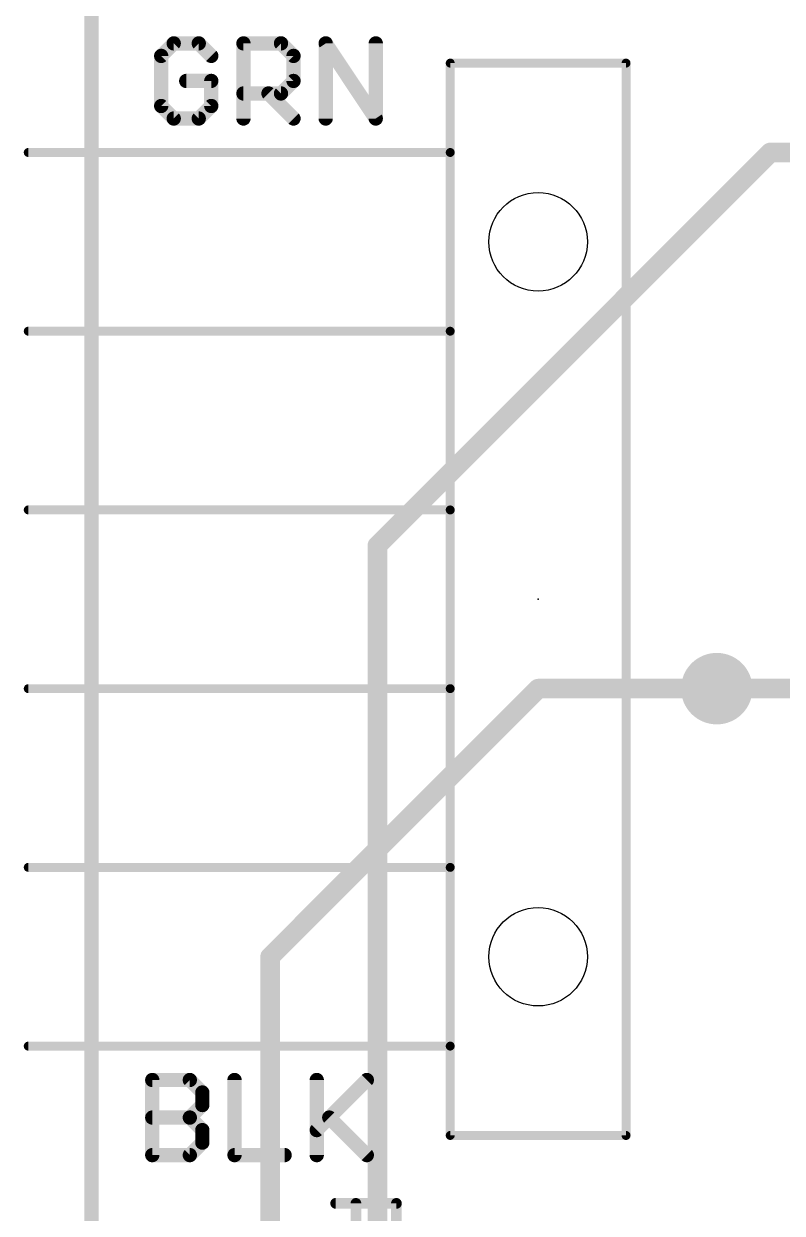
# Model space of a CAD drawing. Extents: x -1 to 63.6, y -0.1 to 40.7.
# Drawn here: x -0.96 to 9.82, y 9.06 to 25.96 of the extents above; entities that cross this region are included whole.
import ezdxf

# ---------------------------------------------------------------- set-up
doc = ezdxf.new("R2010")
doc.units = 0
for name, color, linetype in [('1', 12, 'CONTINUOUS'), ('16', 132, 'CONTINUOUS'), ('18', 110, 'CONTINUOUS'), ('20', 53, 'CONTINUOUS'), ('21', 41, 'CONTINUOUS'), ('23', 53, 'CONTINUOUS'), ('51', 53, 'CONTINUOUS')]:
    doc.layers.add(name, color=color, linetype=linetype)

# ---------------------------------------------------------------- blocks, each defined once
blk = doc.blocks.new('ROUNDV')
at = {"const_width": 0.5}
blk.add_lwpolyline([(0, -0.25, 1), (0, 0.25, 1), (0, -0.25)], format="xyb", dxfattribs=at)

msp = doc.modelspace()

# ---------------------------------------------------------------- linework, layer by layer
at = {"layer": '1'}
for points, const_width in [([(0, 40.64), (0, 0)], 0.2032), ([(4.064, 18.542), (9.652, 24.13)], 0.2794), ([(9.652, 24.13), (11.35, 24.13)], 0.2794), ([(4.064, 8.255), (4.064, 18.542)], 0.2794), ([(8.89, 16.51), (11.35, 16.51)], 0.2794)]:
    msp.add_lwpolyline(points, dxfattribs=dict(at, const_width=const_width))
at = {"layer": '1', "const_width": 0.1397}
for points in [[(9.652, 24.1999, 1), (9.652, 24.0602)], [(9.7014, 24.0806, 1), (9.6026, 24.1794)], [(4.1338, 18.542, 1), (3.9941, 18.542)], [(4.0146, 18.5914, 1), (4.1134, 18.4926)], [(8.89, 16.5799, 1), (8.89, 16.4402)]]:
    msp.add_lwpolyline(points, format="xyb", dxfattribs=at)
at = {"layer": '16'}
for points, const_width in [([(0, 0), (0, 40.64)], 0.2032), ([(2.54, 12.7), (6.35, 16.51)], 0.2794), ([(6.35, 16.51), (8.89, 16.51)], 0.2794), ([(2.54, 5.461), (2.54, 12.7)], 0.2794)]:
    msp.add_lwpolyline(points, dxfattribs=dict(at, const_width=const_width))
at = {"layer": '16', "const_width": 0.1397}
for points in [[(6.35, 16.5799, 1), (6.35, 16.4402)], [(6.3994, 16.4606, 1), (6.3006, 16.5594)], [(8.89, 16.4402, 1), (8.89, 16.5799)], [(2.6099, 12.7, 1), (2.4701, 12.7)], [(2.4906, 12.7494, 1), (2.5894, 12.6506)]]:
    msp.add_lwpolyline(points, format="xyb", dxfattribs=at)
at = {"layer": '20', "const_width": 0.2032}
msp.add_lwpolyline([(0, 40.64), (0, 0)], dxfattribs=at)
at = {"layer": '20'}
for centre in [(6.35, 22.86), (6.35, 12.7)]:
    msp.add_circle(centre, 0.7, dxfattribs=at)
at = {"layer": '21'}
for points, const_width in [([(1.1685, 25.6803), (0.9906, 25.5024)], 0.2032), ([(1.5245, 25.6803), (1.1685, 25.6803)], 0.2032), ([(1.7024, 25.5024), (1.5245, 25.6803)], 0.2032), ([(2.16, 24.6126), (2.16, 25.6803)], 0.2032), ([(2.16, 25.6803), (2.6939, 25.6803)], 0.2032), ([(2.6939, 25.6803), (2.8718, 25.5024)], 0.2032), ([(3.3294, 24.6126), (3.3294, 25.6803)], 0.2032), ([(3.3294, 25.6803), (4.0412, 24.6126)], 0.2032), ([(4.0412, 24.6126), (4.0412, 25.6803)], 0.2032), ([(0.9906, 25.5024), (0.9906, 24.7905)], 0.2032), ([(2.8718, 25.5024), (2.8718, 25.1465)], 0.2032), ([(1.7024, 25.1465), (1.3465, 25.1465)], 0.2032), ([(1.7024, 24.7905), (1.7024, 25.1465)], 0.2032), ([(2.8718, 25.1465), (2.6939, 24.9685)], 0.2032), ([(2.6939, 24.9685), (2.16, 24.9685)], 0.2032), ([(2.5159, 24.9685), (2.8718, 24.6126)], 0.2032), ([(0.9906, 24.7905), (1.1685, 24.6126)], 0.2032), ([(1.5245, 24.6126), (1.7024, 24.7905)], 0.2032), ([(1.1685, 24.6126), (1.5245, 24.6126)], 0.2032), ([(0.8636, 9.8806), (0.8636, 10.9483)], 0.2032), ([(0.8636, 10.9483), (1.3975, 10.9483)], 0.2032), ([(1.3975, 10.9483), (1.5754, 10.7704)], 0.2032), ([(2.033, 10.9483), (2.033, 9.8806)], 0.2032), ([(3.2024, 10.9483), (3.2024, 9.8806)], 0.2032), ([(3.2024, 10.2365), (3.9142, 10.9483)], 0.2032), ([(1.5754, 10.7704), (1.5754, 10.5924)], 0.2032), ([(1.5754, 10.5924), (1.3975, 10.4145)], 0.2032), ([(0.8636, 10.4145), (1.3975, 10.4145)], 0.2032), ([(1.3975, 10.4145), (1.5754, 10.2365)], 0.2032), ([(3.3803, 10.4145), (3.9142, 9.8806)], 0.2032), ([(1.5754, 10.2365), (1.5754, 10.0586)], 0.2032), ([(1.5754, 10.0586), (1.3975, 9.8806)], 0.2032), ([(1.3975, 9.8806), (0.8636, 9.8806)], 0.2032), ([(2.033, 9.8806), (2.7448, 9.8806)], 0.2032), ([(3.4711, 9.1948), (4.3354, 9.1948)], 0.1524), ([(3.7592, 8.7626), (3.7592, 9.1948)], 0.1524), ([(4.3354, 9.1948), (4.3354, 8.7626)], 0.1524)]:
    msp.add_lwpolyline(points, dxfattribs=dict(at, const_width=const_width))
for points, const_width in [([(1.1685, 25.7311, 1), (1.1685, 25.6295)], 0.1016), ([(1.2045, 25.6444, 1), (1.1326, 25.7162)], 0.1016), ([(1.5604, 25.7162, 1), (1.4885, 25.6444)], 0.1016), ([(1.5245, 25.6295, 1), (1.5245, 25.7311)], 0.1016), ([(2.2108, 25.6803, 1), (2.1092, 25.6803)], 0.1016), ([(2.16, 25.7311, 1), (2.16, 25.6295)], 0.1016), ([(2.7298, 25.7162, 1), (2.6579, 25.6444)], 0.1016), ([(2.6939, 25.6295, 1), (2.6939, 25.7311)], 0.1016), ([(3.3802, 25.6803, 1), (3.2786, 25.6803)], 0.1016), ([(3.3717, 25.7085, 1), (3.2871, 25.6521)], 0.1016), ([(4.092, 25.6803, 1), (3.9904, 25.6803)], 0.1016), ([(1.0414, 25.5024, 1), (0.9398, 25.5024)], 0.1016), ([(0.9547, 25.5383, 1), (1.0265, 25.4664)], 0.1016), ([(1.6665, 25.4664, 1), (1.7383, 25.5383)], 0.1016), ([(2.9226, 25.5024, 1), (2.821, 25.5024)], 0.1016), ([(2.8359, 25.4664, 1), (2.9077, 25.5383)], 0.1016), ([(1.3465, 25.1973, 1), (1.3465, 25.0957)], 0.1016), ([(1.7532, 25.1465, 1), (1.6516, 25.1465)], 0.1016), ([(1.7024, 25.0957, 1), (1.7024, 25.1973)], 0.1016), ([(2.821, 25.1465, 1), (2.9226, 25.1465)], 0.1016), ([(2.9077, 25.1105, 1), (2.8359, 25.1824)], 0.1016), ([(2.16, 25.0193, 1), (2.16, 24.9177)], 0.1016), ([(2.5518, 25.0044, 1), (2.48, 24.9326)], 0.1016), ([(2.6579, 25.0044, 1), (2.7298, 24.9326)], 0.1016), ([(2.6939, 24.9177, 1), (2.6939, 25.0193)], 0.1016), ([(1.0265, 24.8265, 1), (0.9547, 24.7546)], 0.1016), ([(1.7383, 24.7546, 1), (1.6665, 24.8265)], 0.1016), ([(0.9398, 24.7905, 1), (1.0414, 24.7905)], 0.1016), ([(1.1685, 24.6634, 1), (1.1685, 24.5618)], 0.1016), ([(1.1326, 24.5767, 1), (1.2045, 24.6485)], 0.1016), ([(1.4885, 24.6485, 1), (1.5604, 24.5767)], 0.1016), ([(1.5245, 24.5618, 1), (1.5245, 24.6634)], 0.1016), ([(1.6516, 24.7905, 1), (1.7532, 24.7905)], 0.1016), ([(2.8359, 24.5767, 1), (2.9077, 24.6485)], 0.1016), ([(3.9989, 24.5844, 1), (4.0835, 24.6408)], 0.1016), ([(2.1092, 24.6126, 1), (2.2108, 24.6126)], 0.1016), ([(3.2786, 24.6126, 1), (3.3802, 24.6126)], 0.1016), ([(3.9904, 24.6126, 1), (4.092, 24.6126)], 0.1016), ([(0.9144, 10.9483, 1), (0.8128, 10.9483)], 0.1016), ([(0.8636, 10.9991, 1), (0.8636, 10.8975)], 0.1016), ([(1.4334, 10.9842, 1), (1.3615, 10.9124)], 0.1016), ([(1.3975, 10.8975, 1), (1.3975, 10.9991)], 0.1016), ([(2.0838, 10.9483, 1), (1.9822, 10.9483)], 0.1016), ([(3.2532, 10.9483, 1), (3.1516, 10.9483)], 0.1016), ([(3.9501, 10.9124, 1), (3.8783, 10.9842)], 0.1016), ([(1.6262, 10.7704, 1), (1.5246, 10.7704)], 0.1016), ([(1.5395, 10.7344, 1), (1.6113, 10.8063)], 0.1016), ([(1.6113, 10.5565, 1), (1.5395, 10.6283)], 0.1016), ([(0.8636, 10.4653, 1), (0.8636, 10.3637)], 0.1016), ([(1.4334, 10.4504, 1), (1.3615, 10.3785)], 0.1016), ([(1.3615, 10.4504, 1), (1.4334, 10.3785)], 0.1016), ([(1.3975, 10.3637, 1), (1.3975, 10.4653)], 0.1016), ([(1.5246, 10.5924, 1), (1.6262, 10.5924)], 0.1016), ([(3.4163, 10.4504, 1), (3.3444, 10.3785)], 0.1016), ([(1.6262, 10.2365, 1), (1.5246, 10.2365)], 0.1016), ([(1.5395, 10.2006, 1), (1.6113, 10.2724)], 0.1016), ([(3.1665, 10.2724, 1), (3.2383, 10.2006)], 0.1016), ([(1.6113, 10.0226, 1), (1.5395, 10.0945)], 0.1016), ([(0.8636, 9.9314, 1), (0.8636, 9.8298)], 0.1016), ([(1.3975, 9.8298, 1), (1.3975, 9.9314)], 0.1016), ([(1.5246, 10.0586, 1), (1.6262, 10.0586)], 0.1016), ([(2.033, 9.9314, 1), (2.033, 9.8298)], 0.1016), ([(2.7448, 9.8298, 1), (2.7448, 9.9314)], 0.1016), ([(0.8128, 9.8806, 1), (0.9144, 9.8806)], 0.1016), ([(1.3615, 9.9165, 1), (1.4334, 9.8447)], 0.1016), ([(1.9822, 9.8806, 1), (2.0838, 9.8806)], 0.1016), ([(3.1516, 9.8806, 1), (3.2532, 9.8806)], 0.1016), ([(3.8783, 9.8447, 1), (3.9501, 9.9165)], 0.1016), ([(3.4711, 9.2329, 1), (3.4711, 9.1567)], 0.0762), ([(3.7973, 9.1948, 1), (3.7211, 9.1948)], 0.0762), ([(4.3735, 9.1948, 1), (4.2973, 9.1948)], 0.0762), ([(4.3354, 9.1567, 1), (4.3354, 9.2329)], 0.0762)]:
    msp.add_lwpolyline(points, format="xyb", dxfattribs=dict(at, const_width=const_width))
at = {"layer": '23'}
msp.add_point((6.35, 17.78), dxfattribs=at)
at = {"layer": '51', "const_width": 0.127}
for points in [[(7.6, 25.4), (5.1, 25.4)], [(5.1, 25.4), (5.1, 24.13)], [(7.6, 10.16), (7.6, 25.4)], [(5.1, 24.13), (-0.9, 24.13)], [(5.1, 24.13), (5.1, 21.59)], [(5.1, 21.59), (-0.9, 21.59)], [(5.1, 21.59), (5.1, 19.05)], [(5.1, 19.05), (-0.9, 19.05)], [(5.1, 19.05), (5.1, 16.51)], [(5.1, 16.51), (-0.9, 16.51)], [(5.1, 16.51), (5.1, 13.97)], [(5.1, 13.97), (-0.9, 13.97)], [(5.1, 13.97), (5.1, 11.43)], [(5.1, 11.43), (-0.9, 11.43)], [(5.1, 11.43), (5.1, 10.16)], [(5.1, 10.16), (7.6, 10.16)]]:
    msp.add_lwpolyline(points, dxfattribs=at)
at = {"layer": '51', "const_width": 0.0635}
for points in [[(5.1, 25.4318, 1), (5.1, 25.3683)], [(5.1318, 25.4, 1), (5.0683, 25.4)], [(7.6318, 25.4, 1), (7.5683, 25.4)], [(7.6, 25.3683, 1), (7.6, 25.4318)], [(-0.9, 24.1618, 1), (-0.9, 24.0983)], [(5.1318, 24.13, 1), (5.0683, 24.13)], [(5.1, 24.0983, 1), (5.1, 24.1618)], [(5.0683, 24.13, 1), (5.1318, 24.13)], [(-0.9, 21.6217, 1), (-0.9, 21.5583)], [(5.1318, 21.59, 1), (5.0683, 21.59)], [(5.1, 21.5583, 1), (5.1, 21.6217)], [(5.0683, 21.59, 1), (5.1318, 21.59)], [(-0.9, 19.0817, 1), (-0.9, 19.0183)], [(5.1318, 19.05, 1), (5.0683, 19.05)], [(5.1, 19.0183, 1), (5.1, 19.0817)], [(5.0683, 19.05, 1), (5.1318, 19.05)], [(-0.9, 16.5418, 1), (-0.9, 16.4783)], [(5.1318, 16.51, 1), (5.0683, 16.51)], [(5.1, 16.4783, 1), (5.1, 16.5418)], [(5.0683, 16.51, 1), (5.1318, 16.51)], [(-0.9, 14.0018, 1), (-0.9, 13.9383)], [(5.1318, 13.97, 1), (5.0683, 13.97)], [(5.1, 13.9383, 1), (5.1, 14.0018)], [(5.0683, 13.97, 1), (5.1318, 13.97)], [(-0.9, 11.4618, 1), (-0.9, 11.3982)], [(5.1318, 11.43, 1), (5.0683, 11.43)], [(5.0683, 11.43, 1), (5.1318, 11.43)], [(5.1, 11.3982, 1), (5.1, 11.4618)], [(5.1, 10.1918, 1), (5.1, 10.1282)], [(5.0683, 10.16, 1), (5.1318, 10.16)], [(7.5683, 10.16, 1), (7.6318, 10.16)], [(7.6, 10.1282, 1), (7.6, 10.1918)]]:
    msp.add_lwpolyline(points, format="xyb", dxfattribs=at)

# ---------------------------------------------------------------- block references
at = {"layer": '18', "xscale": 1.016, "yscale": 1.016}
msp.add_blockref('ROUNDV', (8.89, 16.51), dxfattribs=at)
msp.add_blockref('ROUNDV', (8.89, 16.51), dxfattribs=at)

doc.saveas('drawing.dxf')
